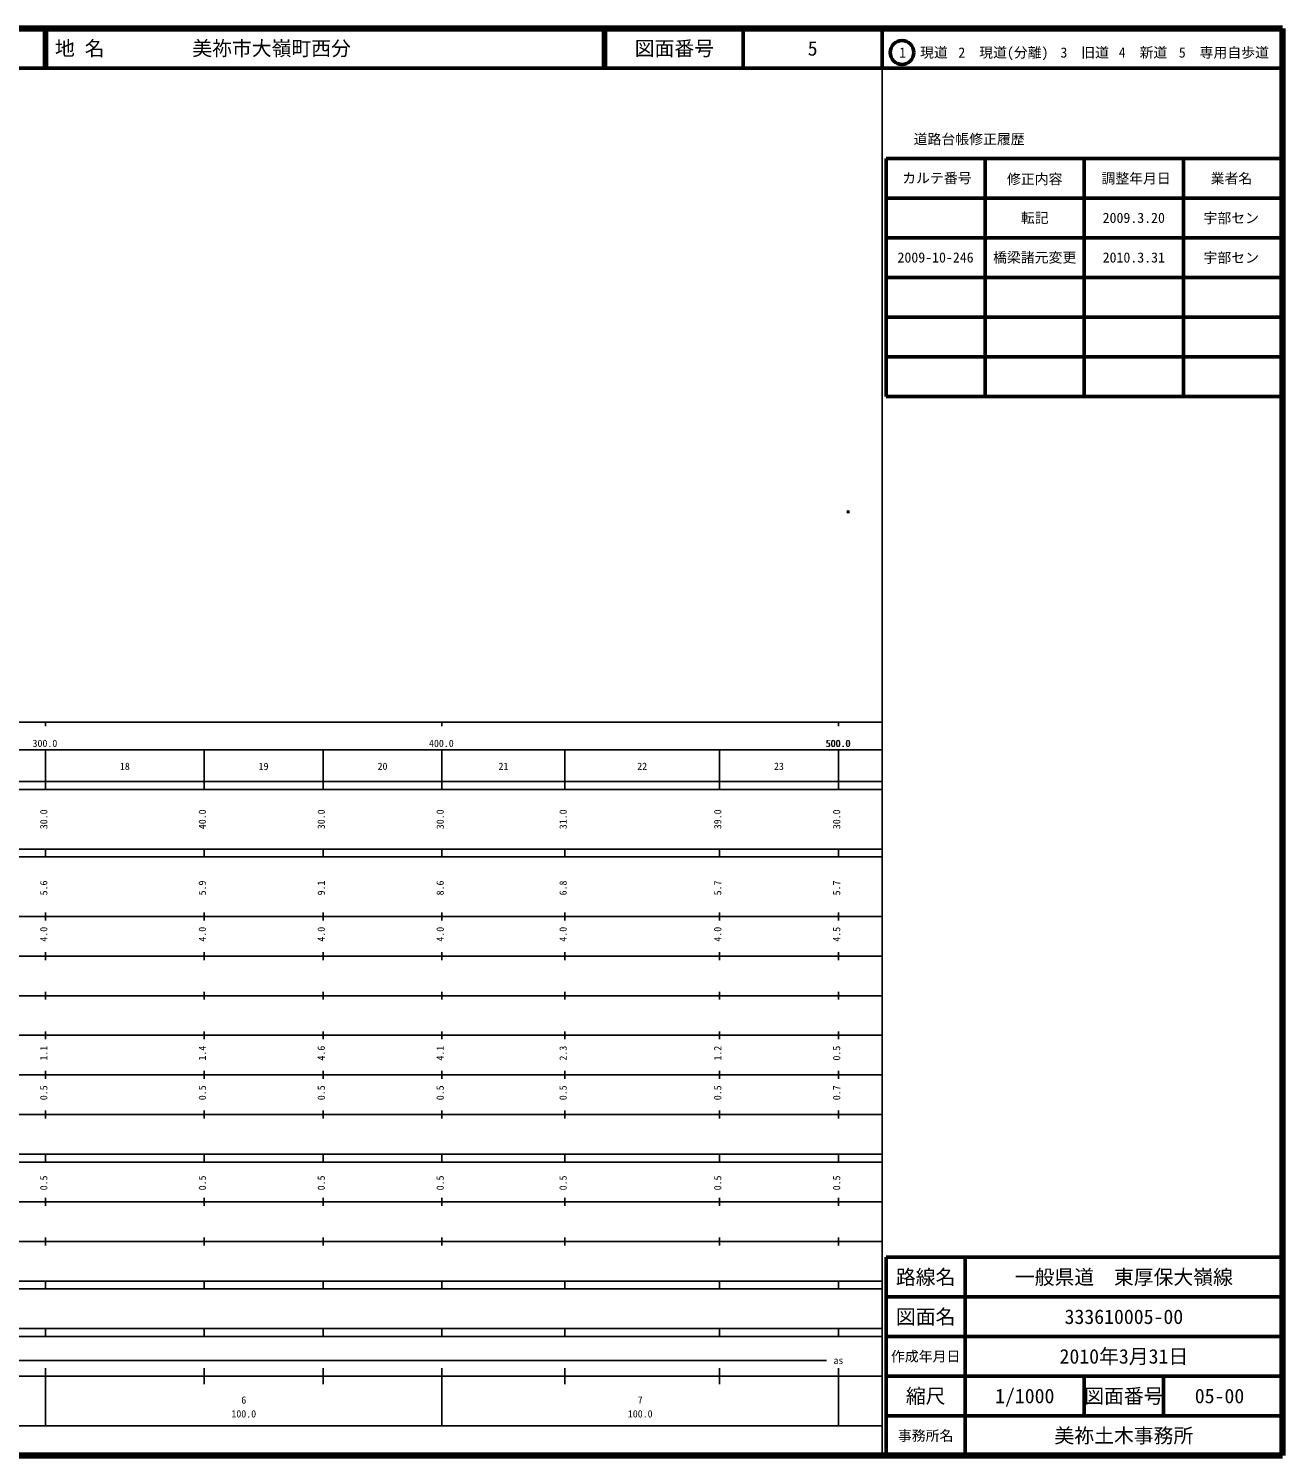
# Model space of a CAD drawing. Units: millimetres on the paper. Extents: x 40 to 680, y 20 to 380.
# Drawn here: x 363.7 to 680, y 20 to 380 of the extents above; entities that cross this region are included whole.
import ezdxf
from ezdxf.enums import TextEntityAlignment as Align

# ---------------------------------------------------------------- set-up
doc = ezdxf.new("R2010")
doc.units = ezdxf.units.MM
doc.header["$PDMODE"] = 32
doc.header["$PDSIZE"] = 0.5
doc.layers.add('S-OTRS', color=6, linetype='Continuous')
doc.layers.add('S-TTL-TXT', color=7, linetype='Continuous')
for name, color, linetype, lineweight in [('S-TTL', 2, 'Continuous', 140), ('S-TTL-BAND', 7, 'Continuous', 25), ('S-TTL-FRAM', 2, 'Continuous', 50), ('S-TTL-LINE', 7, 'Continuous', 50)]:
    doc.layers.add(name, color=color, linetype=linetype, lineweight=lineweight)
doc.styles.add('ＭＳ ゴシック', font='')
doc.styles.get('ＭＳ ゴシック').set_extended_font_data('MS Gothic')

msp = doc.modelspace()

# ---------------------------------------------------------------- linework, layer by layer
at = {"layer": 'S-OTRS'}
msp.add_point((570.477, 258.063), dxfattribs=at)
at = {"layer": 'S-TTL'}
for p, q in [((680, 380), (40, 380)), ((680, 20), (680, 380)), ((40, 20), (680, 20))]:
    msp.add_line(p, q, dxfattribs=at)
at = {"layer": 'S-TTL-BAND'}
for p, q in [((579, 20), (579, 370)), ((40, 205), (579, 205)), ((368, 205), (368, 204)), ((468, 205), (468, 204)), ((568, 205), (568, 204)), ((68, 198), (579, 198)), ((368, 188), (368, 198)), ((408, 188), (408, 198)), ((438, 188), (438, 198)), ((468, 188), (468, 198)), ((499, 188), (499, 198)), ((538, 188), (538, 198)), ((568, 188), (568, 198)), ((40, 190), (579, 190)), ((40, 188), (579, 188)), ((40, 173), (579, 173)), ((368, 171), (368, 173)), ((408, 171), (408, 173)), ((438, 171), (438, 173)), ((468, 171), (468, 173)), ((499, 171), (499, 173)), ((538, 171), (538, 173)), ((568, 171), (568, 173)), ((40, 171), (579, 171)), ((40, 156), (579, 156)), ((368, 155), (368, 157)), ((408, 155), (408, 157)), ((438, 155), (438, 157)), ((468, 155), (468, 157)), ((499, 155), (499, 157)), ((538, 155), (538, 157)), ((568, 155), (568, 157)), ((46, 146), (579, 146)), ((368, 145), (368, 147)), ((408, 145), (408, 147)), ((438, 145), (438, 147)), ((468, 145), (468, 147)), ((499, 145), (499, 147)), ((538, 145), (538, 147)), ((568, 145), (568, 147)), ((368, 135), (368, 137)), ((408, 135), (408, 137)), ((438, 135), (438, 137)), ((468, 135), (468, 137)), ((499, 135), (499, 137)), ((538, 135), (538, 137)), ((568, 135), (568, 137)), ((52, 136), (579, 136)), ((46, 126), (579, 126)), ((368, 125), (368, 127)), ((408, 125), (408, 127)), ((438, 125), (438, 127)), ((468, 125), (468, 127)), ((499, 125), (499, 127)), ((538, 125), (538, 127)), ((568, 125), (568, 127)), ((52, 116), (579, 116)), ((368, 115), (368, 117)), ((408, 115), (408, 117)), ((438, 115), (438, 117)), ((468, 115), (468, 117)), ((499, 115), (499, 117)), ((538, 115), (538, 117)), ((568, 115), (568, 117)), ((46, 106), (579, 106)), ((368, 105), (368, 107)), ((408, 105), (408, 107)), ((438, 105), (438, 107)), ((468, 105), (468, 107)), ((499, 105), (499, 107)), ((538, 105), (538, 107)), ((568, 105), (568, 107)), ((40, 96), (579, 96)), ((40, 94), (579, 94)), ((368, 94), (368, 96)), ((408, 94), (408, 96)), ((438, 94), (438, 96)), ((468, 94), (468, 96)), ((499, 94), (499, 96)), ((538, 94), (538, 96)), ((568, 94), (568, 96)), ((49, 84), (579, 84)), ((368, 83), (368, 85)), ((408, 83), (408, 85)), ((438, 83), (438, 85)), ((468, 83), (468, 85)), ((499, 83), (499, 85)), ((538, 83), (538, 85)), ((568, 83), (568, 85)), ((40, 74), (579, 74)), ((368, 73), (368, 75)), ((408, 73), (408, 75)), ((438, 73), (438, 75)), ((468, 73), (468, 75)), ((499, 73), (499, 75)), ((538, 73), (538, 75)), ((568, 73), (568, 75)), ((40, 64), (579, 64)), ((40, 62), (579, 62)), ((368, 62), (368, 64)), ((408, 62), (408, 64)), ((438, 62), (438, 64)), ((468, 62), (468, 64)), ((499, 62), (499, 64)), ((538, 62), (538, 64)), ((568, 62), (568, 64)), ((40, 52), (579, 52)), ((368, 50), (368, 52)), ((408, 50), (408, 52)), ((438, 50), (438, 52)), ((468, 50), (468, 52)), ((499, 50), (499, 52)), ((538, 50), (538, 52)), ((568, 50), (568, 52)), ((40, 50), (579, 50)), ((71, 44), (565, 44)), ((40, 40), (579, 40)), ((368, 27.5), (368, 42)), ((408, 38), (408, 42)), ((438, 38), (438, 42)), ((468, 27.5), (468, 42)), ((499, 38), (499, 42)), ((538, 38), (538, 42)), ((568, 27.5), (568, 42)), ((68, 27.5), (579, 27.5))]:
    msp.add_line(p, q, dxfattribs=at)
at = {"layer": 'S-TTL-FRAM'}
for p, q in [((580, 347.197), (580, 287.197)), ((580, 347.197), (680, 347.197)), ((580, 287.197), (680, 287.197)), ((680, 70), (580, 70)), ((580, 70), (580, 20))]:
    msp.add_line(p, q, dxfattribs=at)
at = {"layer": 'S-TTL-LINE'}
for p, q in [((367.75, 380), (367.75, 370)), ((368.25, 380), (368.25, 370)), ((508.747, 380), (508.747, 370)), ((509.247, 380), (509.247, 370)), ((543.997, 380), (543.997, 370)), ((579, 380), (579, 370)), ((40, 370), (680, 370)), ((605, 347.197), (605, 287.197)), ((630, 347.197), (630, 287.197)), ((655, 347.197), (655, 287.197)), ((580, 337.197), (680, 337.197)), ((580, 327.197), (680, 327.197)), ((580, 317.197), (680, 317.197)), ((580, 307.197), (680, 307.197)), ((580, 297.197), (680, 297.197)), ((600, 70), (600, 20)), ((680, 60), (580, 60)), ((680, 50), (580, 50)), ((680, 40), (580, 40)), ((630, 40), (630, 30)), ((650, 40), (650, 30)), ((680, 30), (580, 30))]:
    msp.add_line(p, q, dxfattribs=at)
msp.add_circle((584.031, 373.958), 3, dxfattribs=at)

# ---------------------------------------------------------------- texts
at = {"layer": 'S-TTL-BAND', "style": 'ＭＳ ゴシック'}
for s, p in [('300.0', (367.844, 198.195)), ('400.0', (467.844, 198.195)), ('500.0', (567.844, 198.195)), ('500.0', (568, 198.195)), ('18', (388, 192.405)), ('19', (423, 192.405)), ('20', (453, 192.405)), ('21', (483.5, 192.405)), ('22', (518.5, 192.405)), ('23', (553, 192.405)), ('as', (568, 42.5)), ('6', (418, 32.523)), ('7', (518, 32.523)), ('100.0', (418, 29.033)), ('100.0', (518, 29.033))]:
    msp.add_text(s, height=1.833, dxfattribs=at).set_placement(p, align=Align.BOTTOM_CENTER)
for s, p in [('30.0', (369, 180.5)), ('40.0', (409, 180.5)), ('30.0', (439, 180.5)), ('30.0', (469, 180.5)), ('31.0', (500, 180.5)), ('39.0', (539, 180.5)), ('30.0', (569, 180.5)), ('5.6', (369, 163.174)), ('5.9', (409, 163.174)), ('9.1', (439, 163.174)), ('8.6', (469, 163.174)), ('6.8', (500, 163.174)), ('5.7', (539, 163.174)), ('5.7', (569, 163.174)), ('4.0', (369, 151.5)), ('4.0', (409, 151.5)), ('4.0', (439, 151.5)), ('4.0', (469, 151.5)), ('4.0', (500, 151.5)), ('4.0', (539, 151.5)), ('4.5', (569, 151.5)), ('1.1', (369, 121.5)), ('1.4', (409, 121.5)), ('4.6', (439, 121.5)), ('4.1', (469, 121.5)), ('2.3', (500, 121.5)), ('1.2', (539, 121.5)), ('0.5', (569, 121.5)), ('0.5', (369, 111.5)), ('0.5', (409, 111.5)), ('0.5', (439, 111.5)), ('0.5', (469, 111.5)), ('0.5', (500, 111.5)), ('0.5', (539, 111.5)), ('0.7', (569, 111.5)), ('0.5', (369, 88.764)), ('0.5', (409, 88.764)), ('0.5', (439, 88.764)), ('0.5', (469, 88.764)), ('0.5', (500, 88.764)), ('0.5', (539, 88.764)), ('0.5', (569, 88.764))]:
    msp.add_text(s, height=1.833, rotation=90, dxfattribs=at).set_placement(p, align=Align.BOTTOM_CENTER)
at = {"layer": 'S-TTL-TXT', "style": 'ＭＳ ゴシック'}
for s, p in [('地 名', (370.38, 375)), ('美祢市大嶺町西分', (405.024, 375))]:
    msp.add_text(s, height=3.666, dxfattribs=at).set_placement(p, align=Align.MIDDLE_LEFT)
for s, height, p in [('図面番号', 3.666, (526.622, 375)), ('5', 3.666, (561.497, 375)), ('1\u3000現道', 2.566, (589.448, 373.958)), ('2\u3000現道(分離)', 2.566, (609.619, 373.958)), ('3\u3000旧道', 2.566, (630.121, 373.958)), ('4\u3000新道', 2.566, (644.824, 373.958)), ('5\u3000専用自歩道', 2.566, (665.228, 373.958)), ('道路台帳修正履歴', 2.566, (600.968, 352.113)), ('カルテ番号', 2.566, (592.839, 342.277)), ('修正内容', 2.566, (617.509, 342.023)), ('調整年月日', 2.566, (643.089, 342.197)), ('業者名', 2.566, (667.134, 342.197)), ('転記', 2.566, (617.5, 332.245)), ('2009.3.20', 2.566, (642.5, 332.245)), ('宇部セン', 2.566, (667.077, 332.189)), ('2009-10-246', 2.566, (592.5, 322.245)), ('橋梁諸元変更', 2.566, (617.5, 322.245)), ('2010.3.31', 2.566, (642.5, 322.245)), ('宇部セン', 2.566, (667.077, 322.189)), ('路線名', 3.666, (590, 65)), ('路線名', 3.666, (590, 65)), ('一般県道\u3000東厚保大嶺線', 3.666, (640, 65)), ('図面名', 3.666, (590, 55)), ('図面名', 3.666, (590, 55)), ('333610005-00', 3.666, (640, 55)), ('2010年3月31日', 3.666, (640, 45)), ('作成年月日', 2.566, (590, 45)), ('作成年月日', 2.566, (590, 45)), ('縮尺', 3.666, (590, 35)), ('縮尺', 3.666, (590, 35)), ('1/1000', 3.666, (615, 35)), ('図面番号', 3.666, (640, 35)), ('図面番号', 3.666, (640, 35)), ('05-00', 3.666, (664.125, 35)), ('事務所名', 2.566, (590, 25)), ('事務所名', 2.566, (590, 25)), ('美祢土木事務所', 3.666, (640, 25))]:
    msp.add_text(s, height=height, dxfattribs=at).set_placement(p, align=Align.MIDDLE_CENTER)

doc.saveas('drawing.dxf')
